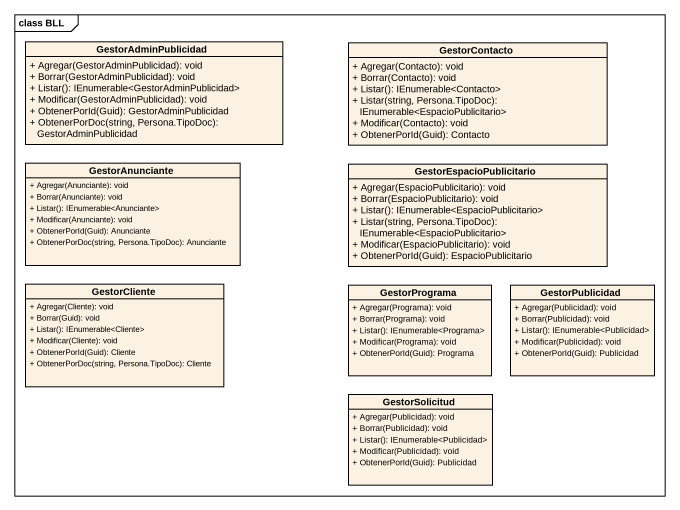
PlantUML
@startuml
mainframe class BLL
hide circle
hide empty members
skinparam classAttributeIconSize 0
class GestorAdminPublicidad {
  + Agregar(GestorAdminPublicidad): void
  + Borrar(GestorAdminPublicidad): void
  + Listar(): IEnumerable<GestorAdminPublicidad>
  + Modificar(GestorAdminPublicidad): void
  + ObtenerPorId(Guid): GestorAdminPublicidad
  + ObtenerPorDoc(string, Persona.TipoDoc): GestorAdminPublicidad
}
class GestorContacto {
  + Agregar(Contacto): void
  + Borrar(Contacto): void
  + Listar(): IEnumerable<Contacto>
  + Listar(string, Persona.TipoDoc): IEnumerable<EspacioPublicitario>
  + Modificar(Contacto): void
  + ObtenerPorId(Guid): Contacto
}
class GestorAnunciante {
  + Agregar(Anunciante): void
  + Borrar(Anunciante): void
  + Listar(): IEnumerable<Anunciante>
  + Modificar(Anunciante): void
  + ObtenerPorId(Guid): Anunciante
  + ObtenerPorDoc(string, Persona.TipoDoc): Anunciante
}
class GestorEspacioPublicitario {
  + Agregar(EspacioPublicitario): void
  + Borrar(EspacioPublicitario): void
  + Listar(): IEnumerable<EspacioPublicitario>
  + Listar(string, Persona.TipoDoc): IEnumerable<EspacioPublicitario>
  + Modificar(EspacioPublicitario): void
  + ObtenerPorId(Guid): EspacioPublicitario
}
class GestorCliente {
  + Agregar(Cliente): void
  + Borrar(Guid): void
  + Listar(): IEnumerable<Cliente>
  + Modificar(Cliente): void
  + ObtenerPorId(Guid): Cliente
  + ObtenerPorDoc(string, Persona.TipoDoc): Cliente
}
class GestorPrograma {
  + Agregar(Programa): void
  + Borrar(Programa): void
  + Listar(): IEnumerable<Programa>
  + Modificar(Programa): void
  + ObtenerPorId(Guid): Programa
}
class GestorPublicidad {
  + Agregar(Publicidad): void
  + Borrar(Publicidad): void
  + Listar(): IEnumerable<Publicidad>
  + Modificar(Publicidad): void
  + ObtenerPorId(Guid): Publicidad
}
class GestorSolicitud {
  + Agregar(Publicidad): void
  + Borrar(Publicidad): void
  + Listar(): IEnumerable<Publicidad>
  + Modificar(Publicidad): void
  + ObtenerPorId(Guid): Publicidad
}
@enduml
